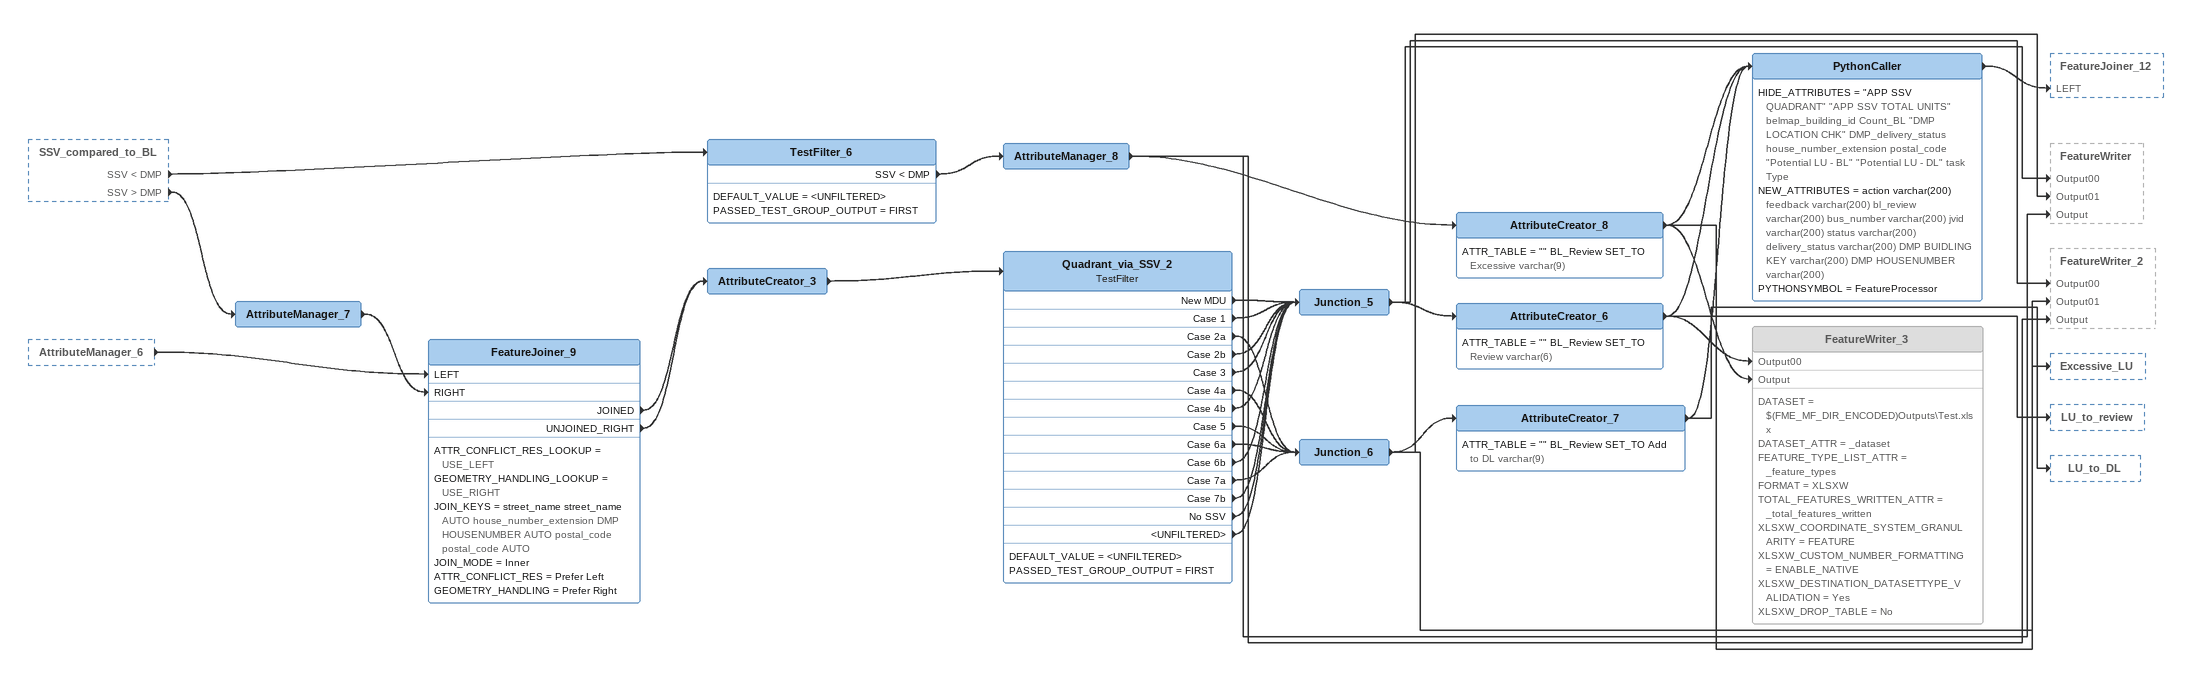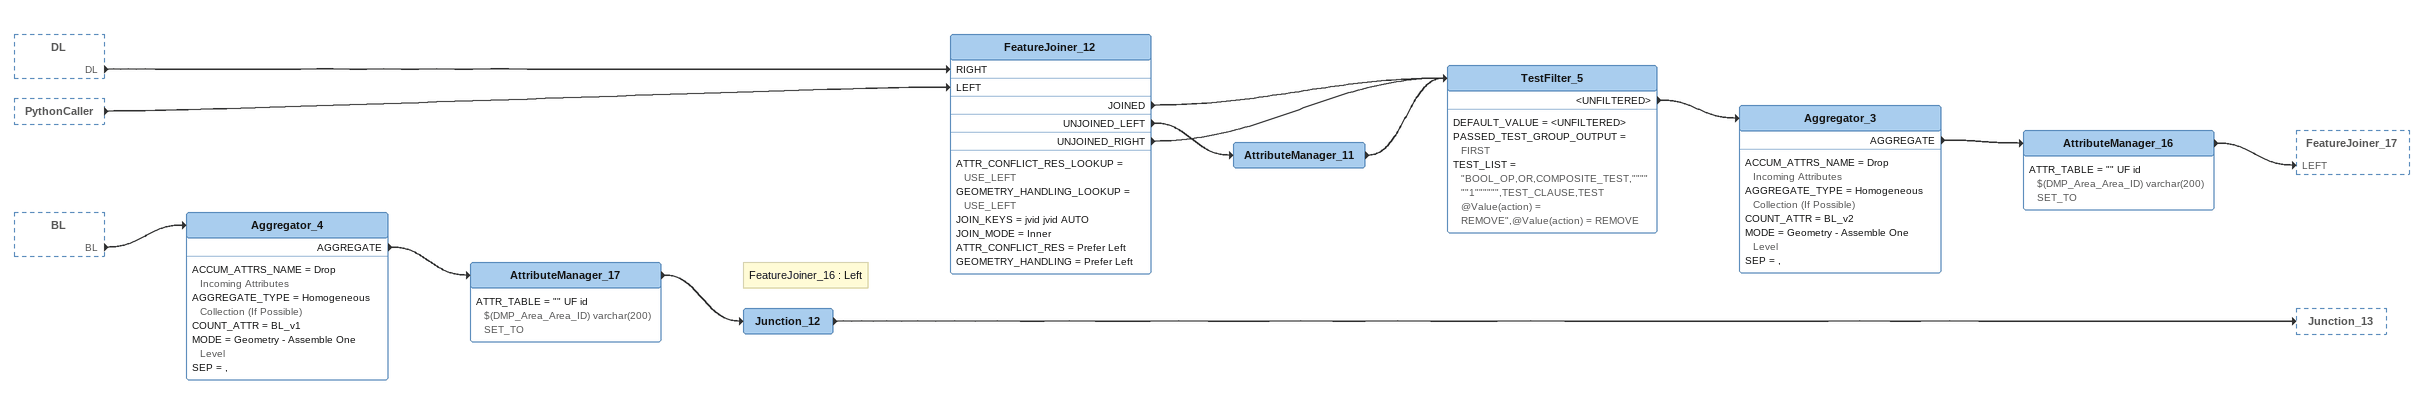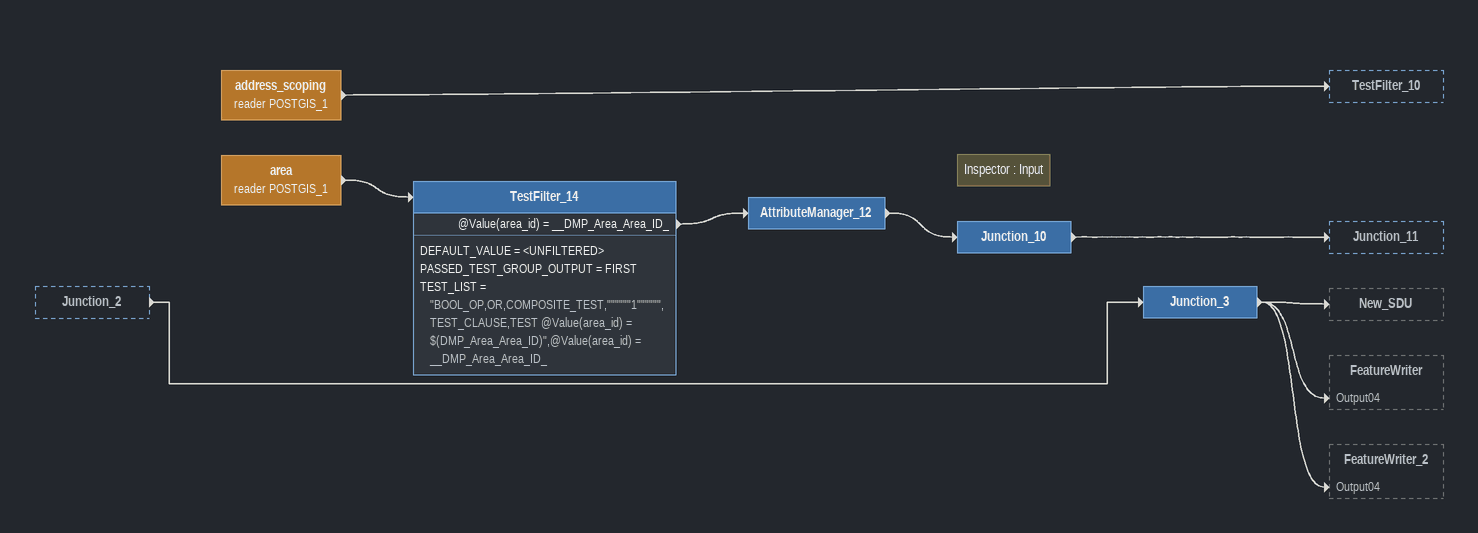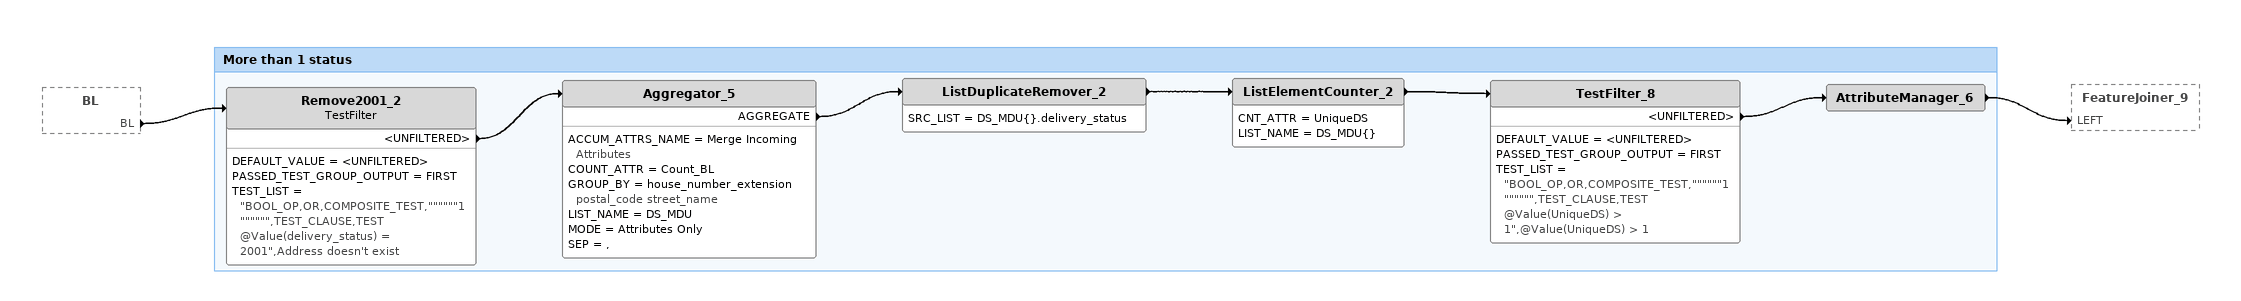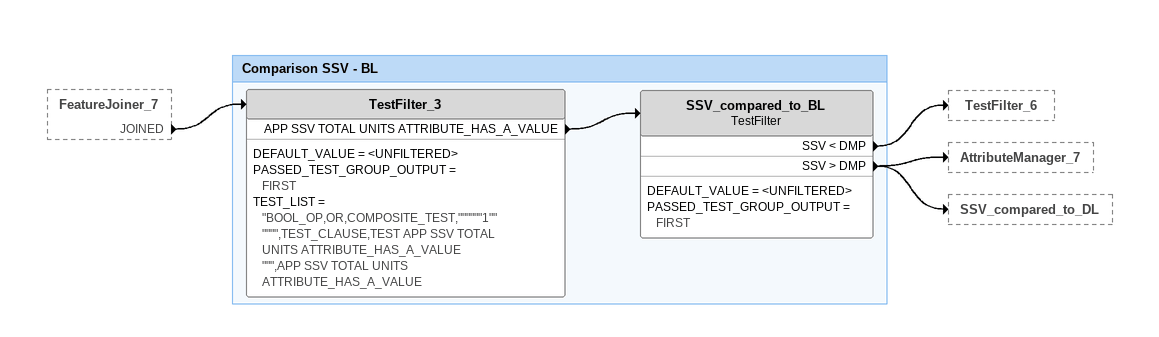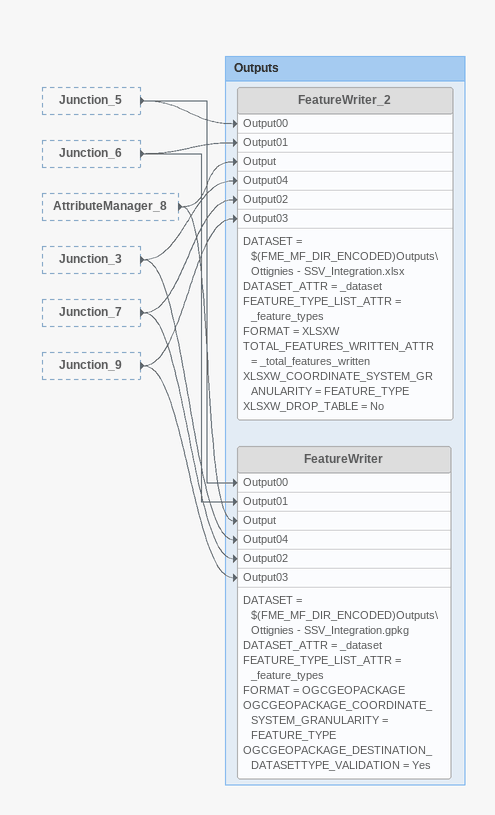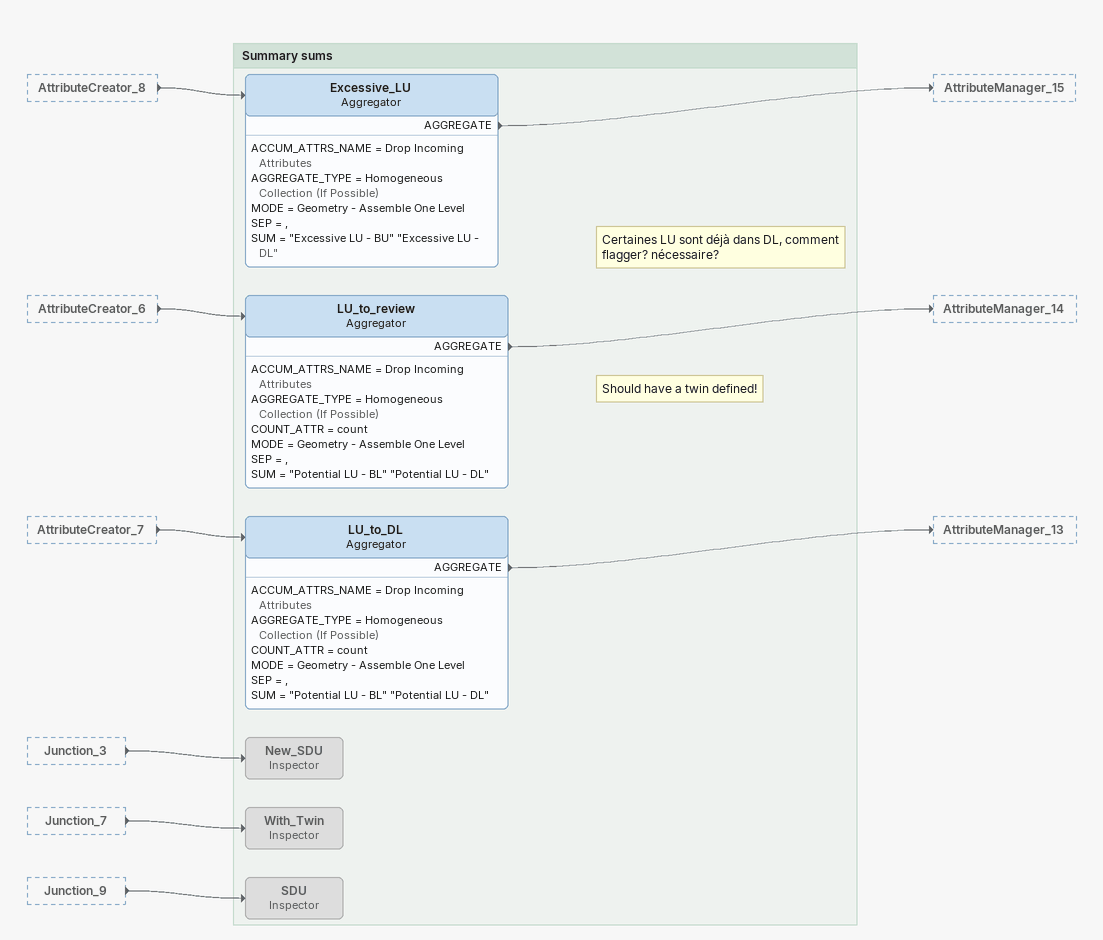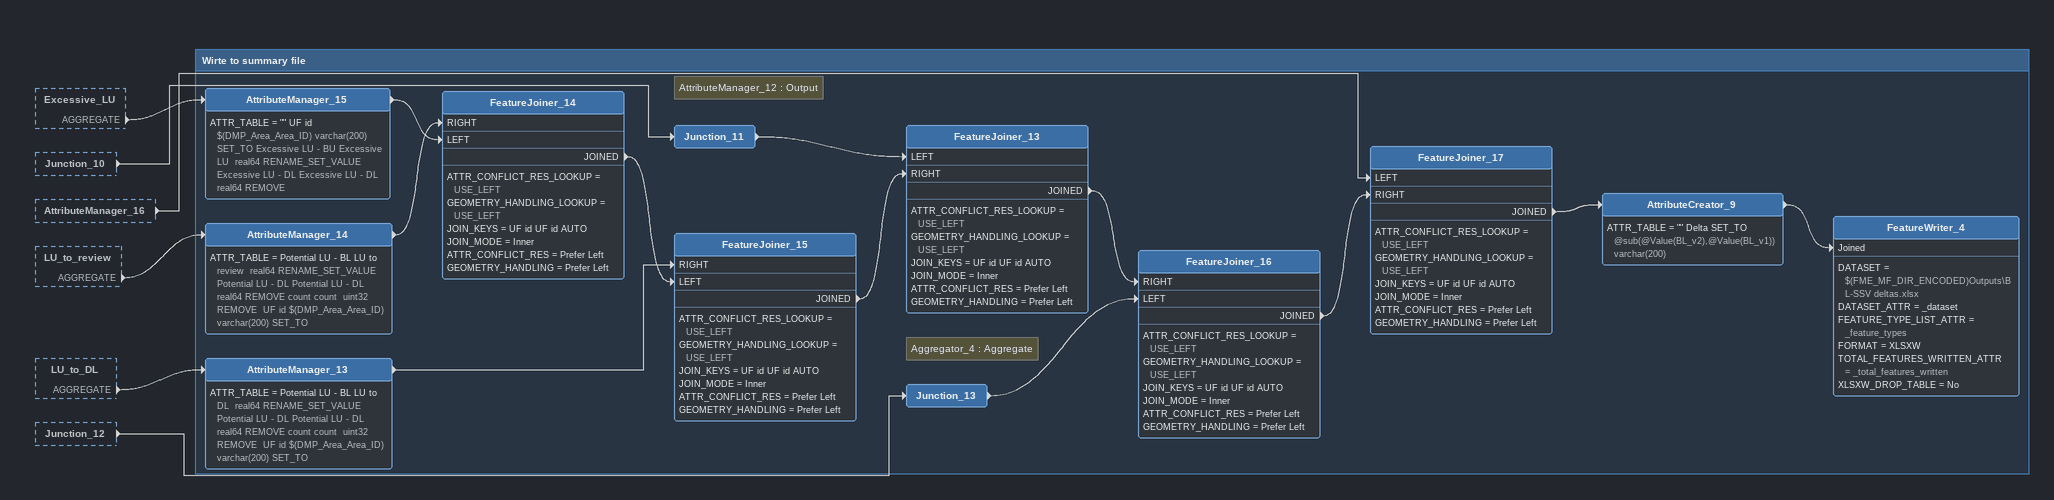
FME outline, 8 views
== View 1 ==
SSV_compared_to_BL [outside]
    SSV < DMP -> TestFilter_6
    SSV > DMP -> AttributeManager_7
AttributeManager_6 [outside]
    -> FeatureJoiner_9 [LEFT]
TestFilter_6
    DEFAULT_VALUE = <UNFILTERED>
    PASSED_TEST_GROUP_OUTPUT = FIRST
    SSV < DMP -> AttributeManager_8
AttributeManager_8
    -> AttributeCreator_8
    -> FeatureWriter [Output]
    -> FeatureWriter_2 [Output]
AttributeCreator_8
    ATTR_TABLE = "" BL_Review SET_TO Excessive varchar(9)
    -> Excessive_LU
    -> FeatureWriter_3 [Output]
    -> PythonCaller
AttributeManager_7
    -> FeatureJoiner_9 [RIGHT]
FeatureJoiner_9
    ATTR_CONFLICT_RES_LOOKUP = USE_LEFT
    GEOMETRY_HANDLING_LOOKUP = USE_RIGHT
    JOIN_KEYS = street_name street_name AUTO house_number_extension DMP HOUSENUMBER AUTO postal_code postal_code AUTO
    JOIN_MODE = Inner
    ATTR_CONFLICT_RES = Prefer Left
    GEOMETRY_HANDLING = Prefer Right
    JOINED -> AttributeCreator_3
    UNJOINED_RIGHT -> AttributeCreator_3
AttributeCreator_3
    -> Quadrant_via_SSV_2
Quadrant_via_SSV_2: TestFilter
    DEFAULT_VALUE = <UNFILTERED>
    PASSED_TEST_GROUP_OUTPUT = FIRST
    New MDU -> Junction_5
    Case 1 -> Junction_5
    Case 2a -> Junction_6
    Case 2b -> Junction_5
    Case 3 -> Junction_5
    Case 4a -> Junction_6
    Case 4b -> Junction_5
    Case 5 -> Junction_6
    Case 6a -> Junction_6
    Case 6b -> Junction_5
    Case 7a -> Junction_6
    Case 7b -> Junction_5
    No SSV -> Junction_5
    <UNFILTERED> -> Junction_5
Junction_5
    -> AttributeCreator_6
    -> FeatureWriter [Output00]
    -> FeatureWriter_2 [Output00]
AttributeCreator_6
    ATTR_TABLE = "" BL_Review SET_TO Review varchar(6)
    -> LU_to_review
    -> FeatureWriter_3 [Output00]
    -> PythonCaller
FeatureWriter_3 [off]
    DATASET = $(FME_MF_DIR_ENCODED)Outputs\Test.xlsx
    DATASET_ATTR = _dataset
    FEATURE_TYPE_LIST_ATTR = _feature_types
    FORMAT = XLSXW
    TOTAL_FEATURES_WRITTEN_ATTR = _total_features_written
    XLSXW_COORDINATE_SYSTEM_GRANULARITY = FEATURE
    XLSXW_CUSTOM_NUMBER_FORMATTING = ENABLE_NATIVE
    XLSXW_DESTINATION_DATASETTYPE_VALIDATION = Yes
    XLSXW_DROP_TABLE = No
Junction_6
    -> AttributeCreator_7
    -> FeatureWriter [Output01]
    -> FeatureWriter_2 [Output01]
AttributeCreator_7
    ATTR_TABLE = "" BL_Review SET_TO Add to DL varchar(9)
    -> LU_to_DL
    -> PythonCaller
PythonCaller
    HIDE_ATTRIBUTES = "APP SSV QUADRANT" "APP SSV TOTAL UNITS" belmap_building_id Count_BL "DMP LOCATION CHK" DMP_delivery_status house_number_extension postal_code "Potential LU - BL" "Potential LU - DL" task Type
    NEW_ATTRIBUTES = action varchar(200) feedback varchar(200) bl_review varchar(200) bus_number varchar(200) jvid varchar(200) status varchar(200) delivery_status varchar(200) DMP BUIDLING KEY varchar(200) DMP HOUSENUMBER varchar(200)
    PYTHONSYMBOL = FeatureProcessor
    -> FeatureJoiner_12 [LEFT]

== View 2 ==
DL [outside]
    DL -> FeatureJoiner_12 [RIGHT]
PythonCaller [outside]
    -> FeatureJoiner_12 [LEFT]
BL [outside]
    BL -> Aggregator_4
Aggregator_4
    ACCUM_ATTRS_NAME = Drop Incoming Attributes
    AGGREGATE_TYPE = Homogeneous Collection (If Possible)
    COUNT_ATTR = BL_v1
    MODE = Geometry - Assemble One Level
    SEP = ,
    AGGREGATE -> AttributeManager_17
AttributeManager_17
    ATTR_TABLE = "" UF id $(DMP_Area_Area_ID) varchar(200) SET_TO
    -> Junction_12
Note: FeatureJoiner_16 : Left
Junction_12
    -> Junction_13
FeatureJoiner_12
    ATTR_CONFLICT_RES_LOOKUP = USE_LEFT
    GEOMETRY_HANDLING_LOOKUP = USE_LEFT
    JOIN_KEYS = jvid jvid AUTO
    JOIN_MODE = Inner
    ATTR_CONFLICT_RES = Prefer Left
    GEOMETRY_HANDLING = Prefer Left
    JOINED -> TestFilter_5
    UNJOINED_LEFT -> AttributeManager_11
    UNJOINED_RIGHT -> TestFilter_5
AttributeManager_11
    -> TestFilter_5
TestFilter_5
    DEFAULT_VALUE = <UNFILTERED>
    PASSED_TEST_GROUP_OUTPUT = FIRST
    TEST_LIST = "BOOL_OP,OR,COMPOSITE_TEST,""""""1"""""",TEST_CLAUSE,TEST @Value(action) = REMOVE",@Value(action) = REMOVE
    <UNFILTERED> -> Aggregator_3
Aggregator_3
    ACCUM_ATTRS_NAME = Drop Incoming Attributes
    AGGREGATE_TYPE = Homogeneous Collection (If Possible)
    COUNT_ATTR = BL_v2
    MODE = Geometry - Assemble One Level
    SEP = ,
    AGGREGATE -> AttributeManager_16
AttributeManager_16
    ATTR_TABLE = "" UF id $(DMP_Area_Area_ID) varchar(200) SET_TO
    -> FeatureJoiner_17 [LEFT]

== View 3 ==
Junction_2 [outside]
    -> Junction_3
address_scoping (reader POSTGIS_1)
    -> TestFilter_10
Junction_3
    -> New_SDU
    -> FeatureWriter [Output04]
    -> FeatureWriter_2 [Output04]
area (reader POSTGIS_1)
    -> TestFilter_14
TestFilter_14
    DEFAULT_VALUE = <UNFILTERED>
    PASSED_TEST_GROUP_OUTPUT = FIRST
    TEST_LIST = "BOOL_OP,OR,COMPOSITE_TEST,""""""1"""""",TEST_CLAUSE,TEST @Value(area_id) = $(DMP_Area_Area_ID)",@Value(area_id) = __DMP_Area_Area_ID_
    @Value(area_id) = __DMP_Area_Area_ID_ -> AttributeManager_12
AttributeManager_12
    -> Junction_10
Note: Inspector : Input
Junction_10
    -> Junction_11

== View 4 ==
BL [outside]
    BL -> Remove2001_2

Bookmark: More than 1 status
Remove2001_2: TestFilter
    DEFAULT_VALUE = <UNFILTERED>
    PASSED_TEST_GROUP_OUTPUT = FIRST
    TEST_LIST = "BOOL_OP,OR,COMPOSITE_TEST,""""""1"""""",TEST_CLAUSE,TEST @Value(delivery_status) = 2001",Address doesn't exist
    <UNFILTERED> -> Aggregator_5
Aggregator_5
    ACCUM_ATTRS_NAME = Merge Incoming Attributes
    COUNT_ATTR = Count_BL
    GROUP_BY = house_number_extension postal_code street_name
    LIST_NAME = DS_MDU
    MODE = Attributes Only
    SEP = ,
    AGGREGATE -> ListDuplicateRemover_2
ListDuplicateRemover_2
    SRC_LIST = DS_MDU{}.delivery_status
    -> ListElementCounter_2
ListElementCounter_2
    CNT_ATTR = UniqueDS
    LIST_NAME = DS_MDU{}
    -> TestFilter_8
TestFilter_8
    DEFAULT_VALUE = <UNFILTERED>
    PASSED_TEST_GROUP_OUTPUT = FIRST
    TEST_LIST = "BOOL_OP,OR,COMPOSITE_TEST,""""""1"""""",TEST_CLAUSE,TEST @Value(UniqueDS) > 1",@Value(UniqueDS) > 1
    <UNFILTERED> -> AttributeManager_6
AttributeManager_6
    -> FeatureJoiner_9 [LEFT]

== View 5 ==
FeatureJoiner_7 [outside]
    JOINED -> TestFilter_3

Bookmark: Comparison SSV - BL
TestFilter_3
    DEFAULT_VALUE = <UNFILTERED>
    PASSED_TEST_GROUP_OUTPUT = FIRST
    TEST_LIST = "BOOL_OP,OR,COMPOSITE_TEST,""""""1"""""",TEST_CLAUSE,TEST APP SSV TOTAL UNITS ATTRIBUTE_HAS_A_VALUE """,APP SSV TOTAL UNITS ATTRIBUTE_HAS_A_VALUE
    APP SSV TOTAL UNITS ATTRIBUTE_HAS_A_VALUE -> SSV_compared_to_BL
SSV_compared_to_BL: TestFilter
    DEFAULT_VALUE = <UNFILTERED>
    PASSED_TEST_GROUP_OUTPUT = FIRST
    SSV < DMP -> TestFilter_6
    SSV > DMP -> AttributeManager_7
    SSV > DMP -> SSV_compared_to_DL

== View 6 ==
Junction_5 [outside]
    -> FeatureWriter [Output00]
    -> FeatureWriter_2 [Output00]
Junction_6 [outside]
    -> FeatureWriter [Output01]
    -> FeatureWriter_2 [Output01]
AttributeManager_8 [outside]
    -> FeatureWriter [Output]
    -> FeatureWriter_2 [Output]
Junction_3 [outside]
    -> FeatureWriter [Output04]
    -> FeatureWriter_2 [Output04]
Junction_7 [outside]
    -> FeatureWriter [Output02]
    -> FeatureWriter_2 [Output02]
Junction_9 [outside]
    -> FeatureWriter [Output03]
    -> FeatureWriter_2 [Output03]

Bookmark: Outputs
FeatureWriter_2 [off]
    DATASET = $(FME_MF_DIR_ENCODED)Outputs\Ottignies - SSV_Integration.xlsx
    DATASET_ATTR = _dataset
    FEATURE_TYPE_LIST_ATTR = _feature_types
    FORMAT = XLSXW
    TOTAL_FEATURES_WRITTEN_ATTR = _total_features_written
    XLSXW_COORDINATE_SYSTEM_GRANULARITY = FEATURE_TYPE
    XLSXW_DROP_TABLE = No
FeatureWriter [off]
    DATASET = $(FME_MF_DIR_ENCODED)Outputs\Ottignies - SSV_Integration.gpkg
    DATASET_ATTR = _dataset
    FEATURE_TYPE_LIST_ATTR = _feature_types
    FORMAT = OGCGEOPACKAGE
    OGCGEOPACKAGE_COORDINATE_SYSTEM_GRANULARITY = FEATURE_TYPE
    OGCGEOPACKAGE_DESTINATION_DATASETTYPE_VALIDATION = Yes

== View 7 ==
AttributeCreator_8 [outside]
    -> Excessive_LU
AttributeCreator_6 [outside]
    -> LU_to_review
AttributeCreator_7 [outside]
    -> LU_to_DL
Junction_3 [outside]
    -> New_SDU
Junction_7 [outside]
    -> With_Twin
Junction_9 [outside]
    -> SDU

Bookmark: Summary sums
With_Twin: Inspector [off]
Note: Should have a twin defined!
SDU: Inspector [off]
Excessive_LU: Aggregator
    ACCUM_ATTRS_NAME = Drop Incoming Attributes
    AGGREGATE_TYPE = Homogeneous Collection (If Possible)
    MODE = Geometry - Assemble One Level
    SEP = ,
    SUM = "Excessive LU - BU" "Excessive LU - DL"
    AGGREGATE -> AttributeManager_15
LU_to_review: Aggregator
    ACCUM_ATTRS_NAME = Drop Incoming Attributes
    AGGREGATE_TYPE = Homogeneous Collection (If Possible)
    COUNT_ATTR = count
    MODE = Geometry - Assemble One Level
    SEP = ,
    SUM = "Potential LU - BL" "Potential LU - DL"
    AGGREGATE -> AttributeManager_14
Note: Certaines LU sont déjà dans DL, comment flagger? nécessaire?
LU_to_DL: Aggregator
    ACCUM_ATTRS_NAME = Drop Incoming Attributes
    AGGREGATE_TYPE = Homogeneous Collection (If Possible)
    COUNT_ATTR = count
    MODE = Geometry - Assemble One Level
    SEP = ,
    SUM = "Potential LU - BL" "Potential LU - DL"
    AGGREGATE -> AttributeManager_13
New_SDU: Inspector [off]

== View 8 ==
Excessive_LU [outside]
    AGGREGATE -> AttributeManager_15
Junction_10 [outside]
    -> Junction_11
AttributeManager_16 [outside]
    -> FeatureJoiner_17 [LEFT]
LU_to_review [outside]
    AGGREGATE -> AttributeManager_14
LU_to_DL [outside]
    AGGREGATE -> AttributeManager_13
Junction_12 [outside]
    -> Junction_13

Bookmark: Wirte to summary file
AttributeManager_15
    ATTR_TABLE = "" UF id $(DMP_Area_Area_ID) varchar(200) SET_TO Excessive LU - BU Excessive LU  real64 RENAME_SET_VALUE Excessive LU - DL Excessive LU - DL  real64 REMOVE
    -> FeatureJoiner_14 [LEFT]
AttributeManager_14
    ATTR_TABLE = Potential LU - BL LU to review  real64 RENAME_SET_VALUE Potential LU - DL Potential LU - DL  real64 REMOVE count count  uint32 REMOVE  UF id $(DMP_Area_Area_ID) varchar(200) SET_TO
    -> FeatureJoiner_14 [RIGHT]
FeatureJoiner_14
    ATTR_CONFLICT_RES_LOOKUP = USE_LEFT
    GEOMETRY_HANDLING_LOOKUP = USE_LEFT
    JOIN_KEYS = UF id UF id AUTO
    JOIN_MODE = Inner
    ATTR_CONFLICT_RES = Prefer Left
    GEOMETRY_HANDLING = Prefer Left
    JOINED -> FeatureJoiner_15 [LEFT]
AttributeManager_13
    ATTR_TABLE = Potential LU - BL LU to DL  real64 RENAME_SET_VALUE Potential LU - DL Potential LU - DL  real64 REMOVE count count  uint32 REMOVE  UF id $(DMP_Area_Area_ID) varchar(200) SET_TO
    -> FeatureJoiner_15 [RIGHT]
FeatureJoiner_15
    ATTR_CONFLICT_RES_LOOKUP = USE_LEFT
    GEOMETRY_HANDLING_LOOKUP = USE_LEFT
    JOIN_KEYS = UF id UF id AUTO
    JOIN_MODE = Inner
    ATTR_CONFLICT_RES = Prefer Left
    GEOMETRY_HANDLING = Prefer Left
    JOINED -> FeatureJoiner_13 [RIGHT]
Note: Aggregator_4 : Aggregate
Junction_13
    -> FeatureJoiner_16 [LEFT]
Note: AttributeManager_12 : Output
Junction_11
    -> FeatureJoiner_13 [LEFT]
FeatureJoiner_13
    ATTR_CONFLICT_RES_LOOKUP = USE_LEFT
    GEOMETRY_HANDLING_LOOKUP = USE_LEFT
    JOIN_KEYS = UF id UF id AUTO
    JOIN_MODE = Inner
    ATTR_CONFLICT_RES = Prefer Left
    GEOMETRY_HANDLING = Prefer Left
    JOINED -> FeatureJoiner_16 [RIGHT]
FeatureJoiner_16
    ATTR_CONFLICT_RES_LOOKUP = USE_LEFT
    GEOMETRY_HANDLING_LOOKUP = USE_LEFT
    JOIN_KEYS = UF id UF id AUTO
    JOIN_MODE = Inner
    ATTR_CONFLICT_RES = Prefer Left
    GEOMETRY_HANDLING = Prefer Left
    JOINED -> FeatureJoiner_17 [RIGHT]
FeatureJoiner_17
    ATTR_CONFLICT_RES_LOOKUP = USE_LEFT
    GEOMETRY_HANDLING_LOOKUP = USE_LEFT
    JOIN_KEYS = UF id UF id AUTO
    JOIN_MODE = Inner
    ATTR_CONFLICT_RES = Prefer Left
    GEOMETRY_HANDLING = Prefer Left
    JOINED -> AttributeCreator_9
AttributeCreator_9
    ATTR_TABLE = "" Delta SET_TO @sub(@Value(BL_v2),@Value(BL_v1)) varchar(200)
    -> FeatureWriter_4 [Joined]
FeatureWriter_4
    DATASET = $(FME_MF_DIR_ENCODED)Outputs\BL-SSV deltas.xlsx
    DATASET_ATTR = _dataset
    FEATURE_TYPE_LIST_ATTR = _feature_types
    FORMAT = XLSXW
    TOTAL_FEATURES_WRITTEN_ATTR = _total_features_written
    XLSXW_DROP_TABLE = No
